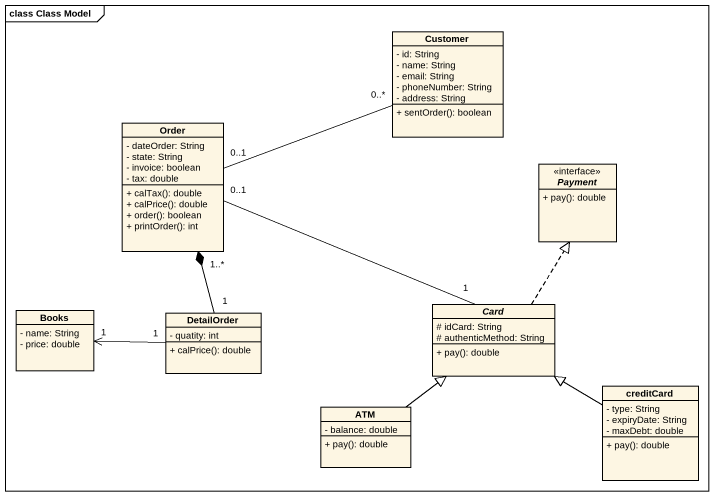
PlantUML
@startuml
mainframe class Class Model
hide circle
hide empty members
skinparam classAttributeIconSize 0
class Customer {
  - id: String
  - name: String
  - email: String
  - phoneNumber: String
  - address: String
  + sentOrder(): boolean
}
class Order {
  - dateOrder: String
  - state: String
  - invoice: boolean
  - tax: double
  + calTax(): double
  + calPrice(): double
  + order(): boolean
  + printOrder(): int
}
interface Payment {
  + pay(): double
}
class Books {
  - name: String
  - price: double
}
class DetailOrder {
  - quatity: int
  + calPrice(): double
}
abstract class "Card" as Card_ {
  # idCard: String
  # authenticMethod: String
  + pay(): double
}
class creditCard {
  - type: String
  - expiryDate: String
  - maxDebt: double
  + pay(): double
}
class ATM {
  - balance: double
  + pay(): double
}
Order "0..1" -right- "0..*" Customer
Order "0..1" -right- "1" Card_
DetailOrder "1" -up-* "1..*" Order
DetailOrder "1" -left-> "1" Books
Card_ .up.|> Payment
creditCard -left-|> Card_
ATM -up-|> Card_
@enduml
